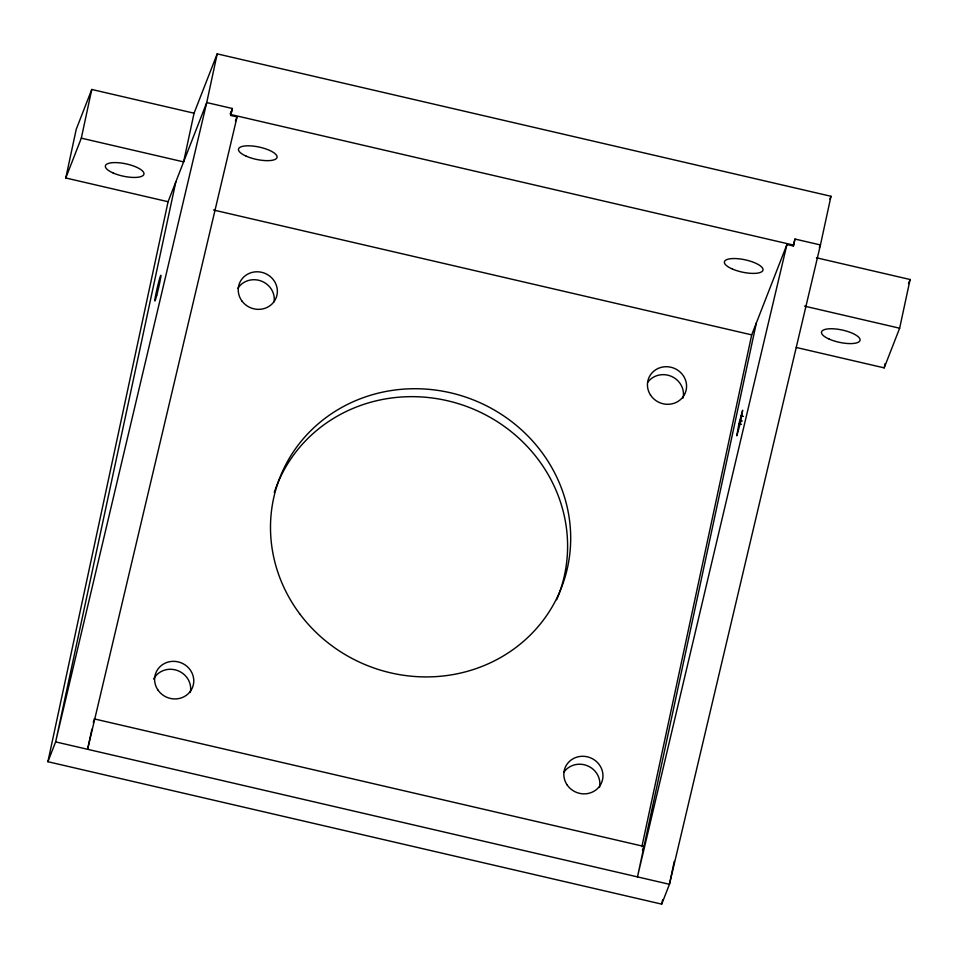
<?xml version="1.0" encoding="UTF-8"?>
<svg xmlns="http://www.w3.org/2000/svg" width="958" height="958" viewBox="0 0 958 958"><rect width="100%" height="100%" fill="white"/><g stroke="black" fill="none" stroke-linecap="round" stroke-linejoin="round"><path stroke-width="1.44" d="M674.264 861.362L669.438 884.306L661.703 904.136L47.9 761.718L168.081 201.719L206.736 102.566L217.191 53.864L830.993 196.282L820.443 244.949L669.438 884.306L55.636 741.887L47.9 761.718M168.081 201.719L65.779 177.984L76.233 129.294L91.764 89.465L194.055 113.2L217.191 53.864M65.779 177.984L81.31 138.156L91.764 89.465M175.817 181.888L55.636 741.887L206.736 102.566L232.315 108.493L230.674 115.439L237.069 116.924L87.597 749.312L91.908 729.254M194.055 113.2L183.613 161.89L81.31 138.156M93.345 722.524L93.872 720.093M641.872 846.656L751.707 334.869L786.937 244.506L793.332 245.99L794.972 239.045L820.443 244.949L819.365 247.715M756.341 322.978L637.465 876.881L786.937 244.506M661.703 904.136L662.649 899.754M796.29 347.479L884.186 367.872L885.108 363.573M884.186 367.872L899.646 328.211L910.1 279.508L816.444 257.786M738.917 423.711L736.81 435.818L740.546 422.358L742.654 410.252L738.917 423.711L741.468 424.31M230.674 115.439L232.315 108.493M793.332 245.99L794.972 239.045M230.159 114.014L231.237 111.26M235.44 121.103L237.069 116.924M829.915 199.048L830.993 196.282M642.447 850.417L644.004 846.453L94.135 718.871M908.495 283.616L910.1 279.508M231.01 114.577L793.667 245.128M804.552 306.141L899.646 328.211M213.478 209.994L751.707 334.869M740.869 415.796L743.42 416.383M739.696 420.382L742.258 420.981M274.263 492.568A151.148 142.993 21.3 0 1 468.091 407.006A151.148 142.993 21.3 0 1 556.67 599.72M564.082 771.909A19.711 18.657 21.3 0 1 587.889 765.969A19.711 18.657 21.3 0 1 599.48 787.464M153.591 679.042A19.711 18.657 21.3 0 1 177.493 670.54A19.711 18.657 21.3 0 1 190.283 692.514M647.812 382.17A19.711 18.657 21.3 0 1 671.702 376.494A19.711 18.657 21.3 0 1 683.042 398.097M237.847 288.346A19.711 18.657 21.3 0 1 261.175 281.005A19.711 18.657 21.3 0 1 274.096 301.83M299.579 613.647A151.148 142.993 21.3 0 0 557.999 595.72A151.148 142.993 21.3 0 0 404.216 389.092A151.148 142.993 21.3 0 0 299.579 613.647M567.064 784.841A19.711 18.657 21.3 0 0 600.906 784.099A19.711 18.657 21.3 0 0 582.213 756.281A19.711 18.657 21.3 0 0 567.064 784.841M157.854 689.904A19.711 18.657 21.3 0 0 191.708 689.161A19.711 18.657 21.3 0 0 173.015 661.343A19.711 18.657 21.3 0 0 157.854 689.904M650.542 395.091A19.711 18.657 21.3 0 0 684.407 394.72A19.711 18.657 21.3 0 0 666.05 366.71A19.711 18.657 21.3 0 0 650.542 395.091M242.146 301.291A19.711 18.657 21.3 0 0 275.808 298.573A19.711 18.657 21.3 0 0 255.439 271.844A19.711 18.657 21.3 0 0 242.146 301.291M113.068 172.955A19.711 6.311 12.1 0 0 143.844 174.476A19.711 6.311 12.1 0 0 117.08 162.644A19.711 6.311 12.1 0 0 113.068 172.955M829.173 339.096A19.711 6.311 12.1 0 0 859.949 340.617A19.711 6.311 12.1 0 0 833.185 328.798A19.711 6.311 12.1 0 0 829.173 339.096M246.17 156.154A19.711 6.311 12.1 0 0 276.958 157.687A19.711 6.311 12.1 0 0 250.194 145.856A19.711 6.311 12.1 0 0 246.17 156.154M732.391 269.03A19.711 6.311 12.1 0 0 762.927 270.312A19.711 6.311 12.1 0 0 735.792 258.576A19.711 6.311 12.1 0 0 732.391 269.03M156.741 295.303A13.149 0.635 -76.9 0 0 160.884 275.293A13.149 0.635 -76.9 0 0 156.01 293.579A13.149 0.635 -76.9 0 0 156.741 295.303"/></g></svg>
